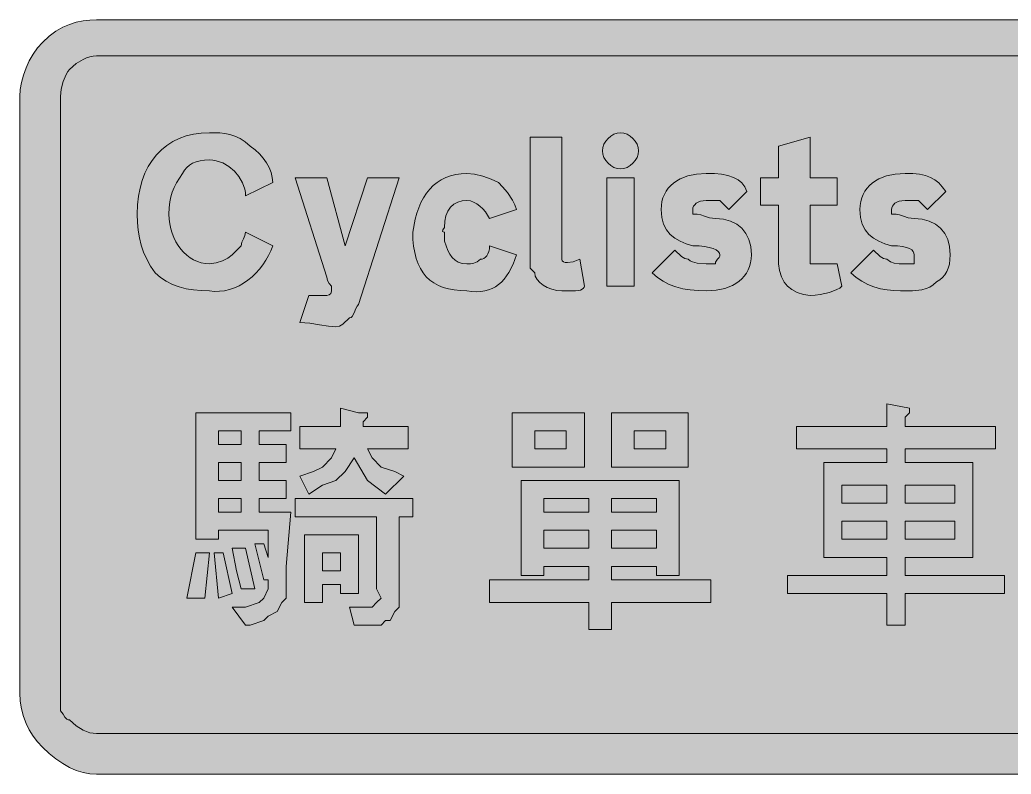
# Model space of a CAD drawing. Header units: metres. Extents: x 11 to 555, y 35 to 236.
# Drawn here: x 11.1 to 274.5, y 35.3 to 235.7 of the extents above; entities that cross this region are included whole.
import ezdxf

# ---------------------------------------------------------------- set-up
doc = ezdxf.new("R2010")
doc.units = ezdxf.units.M
doc.layers.add('FILL_BLACK_000000', color=7, linetype='Continuous', true_color=0x000000)
doc.layers.add('FILL_WHITE_FFFFFF', color=7, linetype='Continuous', true_color=0xffffff)

msp = doc.modelspace()

# ---------------------------------------------------------------- hatches: boundary and pattern name
at = {"layer": 'FILL_BLACK_000000', "true_color": 0x000000}
h = msp.add_hatch(color=7, dxfattribs=at)
h.dxf.hatch_style = 1
h.paths.add_polyline_path([(534.27, 235.68), (536.07, 235.66), (537.87, 235.53), (539.67, 235.17), (541.47, 234.48), (543.95, 233.56), (545.97, 232.53), (546.81, 231.94), (547.55, 231.27), (548.16, 230.53), (548.67, 229.68), (549.52, 229.18), (550.26, 228.57), (551.52, 227.13), (552.55, 225.46), (553.47, 223.68), (554.16, 221.19), (554.52, 219.03), (554.65, 217.1), (554.67, 215.28), (554.67, 56.88), (554.61, 54.69), (554.41, 52.6), (554.04, 50.64), (553.47, 48.78), (552.68, 47.04), (551.63, 45.4), (550.31, 43.89), (548.67, 42.48), (547.21, 40.79), (545.58, 39.33), (543.8, 38.09), (541.92, 37.08), (539.99, 36.29), (538.04, 35.73), (536.12, 35.39), (534.27, 35.28), (31.47, 35.28), (29.67, 35.39), (27.87, 35.73), (26.07, 36.29), (24.27, 37.08), (22.47, 38.09), (20.67, 39.33), (18.87, 40.79), (17.07, 42.48), (15.78, 43.89), (14.61, 45.4), (13.59, 47.04), (12.72, 48.78), (12.02, 50.64), (11.5, 52.6), (11.18, 54.69), (11.07, 56.88), (11.07, 215.28), (11.18, 217.13), (11.5, 219.05), (12.02, 221), (12.72, 222.93), (13.59, 224.81), (14.61, 226.59), (15.78, 228.22), (17.07, 229.68), (18.87, 231.32), (20.67, 232.64), (22.47, 233.69), (24.27, 234.48), (26.07, 235.05), (27.87, 235.42), (29.67, 235.62), (31.47, 235.68), (534.27, 235.68)])
h = msp.add_hatch(color=7, dxfattribs=at)
h.dxf.hatch_style = 1
h.paths.add_polyline_path([(77.76, 174.35), (77.15, 173.05), (76.45, 171.8), (75.65, 170.6), (74.76, 169.46), (73.8, 168.4), (72.77, 167.42), (71.67, 166.53), (70.52, 165.74), (69.32, 165.05), (68.07, 164.48), (66.8, 164.04), (65.49, 163.72), (64.16, 163.56), (62.82, 163.54), (61.47, 163.68), (59.28, 163.74), (57.2, 163.92), (55.23, 164.25), (53.37, 164.73), (51.63, 165.38), (49.99, 166.21), (48.48, 167.24), (47.07, 168.48), (45.83, 170.28), (44.8, 172.1), (43.97, 173.94), (43.32, 175.83), (42.84, 177.77), (42.51, 179.79), (42.33, 181.88), (42.27, 184.08), (42.35, 186.5), (42.6, 188.8), (43.01, 190.98), (43.58, 193.02), (44.31, 194.94), (45.18, 196.72), (46.2, 198.35), (47.37, 199.83), (48.68, 201.16), (50.12, 202.33), (51.7, 203.33), (53.41, 204.16), (55.24, 204.82), (57.2, 205.29), (59.28, 205.58), (61.47, 205.68), (64.17, 205.62), (65.52, 205.49), (66.87, 205.23), (68.22, 204.8), (69.57, 204.16), (70.92, 203.27), (72.27, 202.08), (73.56, 201.13), (74.73, 200.07), (75.75, 198.94), (76.62, 197.73), (77.32, 196.47), (77.84, 195.16), (78.16, 193.83), (78.27, 192.48), (71.07, 188.88), (71.01, 189.78), (70.85, 190.67), (70.25, 192.4), (69.3, 194.03), (68.07, 195.48), (66.62, 196.71), (65, 197.65), (63.26, 198.26), (62.37, 198.42), (61.47, 198.48), (60.18, 198.42), (59, 198.25), (57.93, 197.97), (56.97, 197.58), (56.13, 197.07), (55.4, 196.45), (54.78, 195.72), (54.27, 194.88), (52.7, 192.35), (52.08, 191.15), (51.57, 189.93), (51.18, 188.66), (50.9, 187.29), (50.73, 185.77), (50.67, 184.08), (50.73, 182.75), (50.89, 181.45), (51.15, 180.19), (51.51, 178.98), (51.97, 177.83), (52.51, 176.74), (53.12, 175.72), (53.82, 174.78), (54.59, 173.92), (55.42, 173.16), (56.31, 172.49), (57.25, 171.93), (58.25, 171.48), (59.28, 171.15), (60.36, 170.95), (61.47, 170.88), (63.25, 171.09), (64.92, 171.63), (66.36, 172.4), (67.47, 173.28), (69.87, 175.68), (70.06, 176.58), (70.47, 177.48), (70.88, 178.38), (71.07, 179.28), (78.27, 175.68), (77.76, 174.35)])
h = msp.add_hatch(color=7, dxfattribs=at)
h.dxf.hatch_style = 1
h.paths.add_polyline_path([(175.36, 199.98), (175.06, 199.12), (174.58, 198.31), (173.97, 197.58), (173.24, 196.97), (172.43, 196.49), (171.57, 196.19), (170.67, 196.08), (169.77, 196.19), (168.91, 196.49), (168.1, 196.97), (167.37, 197.58), (166.76, 198.31), (166.28, 199.12), (165.98, 199.98), (165.87, 200.88), (165.98, 201.78), (166.28, 202.64), (166.76, 203.45), (167.37, 204.18), (168.1, 204.79), (168.91, 205.27), (169.77, 205.57), (170.67, 205.68), (171.57, 205.57), (172.43, 205.27), (173.24, 204.79), (173.97, 204.18), (174.58, 203.45), (175.06, 202.64), (175.36, 201.78), (175.47, 200.88), (175.36, 199.98)])
h = msp.add_hatch(color=7, dxfattribs=at)
h.dxf.hatch_style = 1
h.paths.add_polyline_path([(155.07, 173.28), (155.07, 172.08), (155.18, 171.69), (155.48, 171.4), (155.96, 171.24), (156.57, 171.18), (158.11, 171.4), (159.87, 172.08), (161.07, 164.88), (161.03, 164.69), (160.77, 164.28), (160.06, 163.87), (159.46, 163.73), (158.67, 163.68), (155.07, 163.68), (153.73, 163.79), (152.43, 164.09), (151.21, 164.57), (150.12, 165.18), (149.2, 165.91), (148.49, 166.72), (148.03, 167.58), (147.87, 168.48), (146.67, 169.68), (146.67, 170.88), (146.67, 204.48), (155.07, 204.48), (155.07, 173.28)])
h = msp.add_hatch(color=7, dxfattribs=at)
h.dxf.hatch_style = 1
h.paths.add_polyline_path([(228.27, 193.68), (228.27, 186.48), (221.07, 186.48), (221.07, 173.28), (221.07, 170.88), (223.47, 170.88), (225.87, 170.88), (228.27, 170.88), (229.47, 164.88), (228.91, 164.43), (228.16, 164), (226.17, 163.23), (223.73, 162.69), (222.42, 162.53), (221.07, 162.48), (219.29, 162.69), (217.62, 163.23), (216.18, 164), (215.07, 164.88), (214.19, 165.99), (213.42, 167.43), (212.88, 169.1), (212.67, 170.88), (212.67, 186.48), (207.87, 186.48), (207.87, 193.68), (212.67, 193.68), (212.67, 202.08), (221.07, 204.48), (221.07, 193.68), (228.27, 193.68)])
h = msp.add_hatch(color=7, dxfattribs=at)
h.dxf.hatch_style = 1
h.paths.add_polyline_path([(101.07, 160.08), (100.67, 159.58), (100.36, 159.01), (99.87, 157.83), (99.38, 156.87), (99.07, 156.59), (98.67, 156.48), (96.87, 154.83), (95.97, 154.29), (95.07, 154.08), (93.06, 154.27), (90.72, 154.68), (88.15, 155.09), (85.47, 155.28), (87.87, 162.48), (89.07, 162.48), (92.67, 162.48), (93.27, 162.63), (93.68, 162.99), (93.82, 163.28), (93.87, 163.68), (93.87, 164.88), (93.27, 165.63), (92.86, 166.4), (92.67, 167.28), (84.27, 193.68), (92.67, 193.68), (97.47, 175.68), (103.47, 193.68), (111.87, 193.68), (101.07, 160.08)])
h = msp.add_hatch(color=7, dxfattribs=at)
h.dxf.hatch_style = 1
h.paths.add_polyline_path([(131.86, 194.67), (134.07, 194.13), (136.28, 193.36), (138.27, 192.48), (139.36, 191.35), (140.67, 189.78), (141.98, 187.75), (142.57, 186.57), (143.07, 185.28), (135.87, 182.88), (134.76, 184.64), (134.08, 185.45), (133.32, 186.18), (132.51, 186.79), (131.65, 187.27), (130.77, 187.57), (129.87, 187.68), (128.58, 187.57), (127.41, 187.23), (126.39, 186.67), (125.52, 185.88), (124.82, 184.87), (124.3, 183.63), (123.98, 182.17), (123.87, 180.48), (123.42, 179.88), (123.36, 179.47), (123.53, 179.33), (123.87, 179.28), (123.87, 176.88), (124.81, 174.42), (125.35, 173.4), (125.97, 172.53), (126.71, 171.83), (127.58, 171.31), (128.63, 170.99), (129.87, 170.88), (130.77, 170.9), (131.67, 171.03), (132.57, 171.39), (133.47, 172.08), (133.92, 172.14), (134.35, 172.3), (134.76, 172.59), (135.12, 172.98), (135.43, 173.49), (135.66, 174.1), (135.82, 174.84), (135.87, 175.68), (143.07, 173.28), (142.11, 170.75), (141.01, 168.57), (139.74, 166.76), (139.03, 166), (138.27, 165.33), (137.45, 164.76), (136.58, 164.29), (135.64, 163.92), (134.63, 163.66), (133.56, 163.5), (132.41, 163.45), (131.18, 163.51), (129.87, 163.68), (128.13, 163.74), (126.5, 163.91), (124.98, 164.19), (123.57, 164.6), (122.28, 165.12), (121.1, 165.77), (120.03, 166.54), (119.07, 167.43), (118.23, 168.45), (117.5, 169.6), (116.88, 170.88), (116.37, 172.29), (115.98, 173.83), (115.7, 175.51), (115.53, 177.33), (115.47, 179.28), (116.09, 182.71), (116.52, 184.28), (117.05, 185.77), (117.65, 187.15), (118.34, 188.43), (119.11, 189.61), (119.97, 190.68), (120.91, 191.64), (121.94, 192.48), (123.05, 193.2), (124.25, 193.79), (125.52, 194.26), (126.89, 194.6), (128.34, 194.81), (129.87, 194.88), (131.86, 194.67)])
h = msp.add_hatch(color=7, dxfattribs=at)
h.dxf.hatch_style = 1
h.paths.add_polyline_path([(167.07, 164.88), (167.07, 193.68), (174.27, 193.68), (174.27, 164.88), (167.07, 164.88)])
h = msp.add_hatch(color=7, dxfattribs=at)
h.dxf.hatch_style = 1
h.paths.add_polyline_path([(205.41, 172.18), (205.25, 171.14), (204.98, 170.17), (204.61, 169.25), (204.14, 168.39), (203.57, 167.61), (202.91, 166.88), (202.17, 166.23), (201.34, 165.65), (200.43, 165.14), (198.38, 164.34), (196.05, 163.85), (193.47, 163.68), (191.28, 163.74), (189.2, 163.92), (187.23, 164.25), (185.37, 164.73), (183.63, 165.38), (182, 166.21), (180.48, 167.24), (179.07, 168.48), (185.07, 174.48), (186.87, 172.83), (187.77, 172.29), (188.67, 172.08), (189.17, 171.68), (189.76, 171.39), (191.07, 171.03), (193.47, 170.88), (195.87, 170.88), (195.92, 171.28), (196.06, 171.59), (196.47, 172.08), (196.88, 172.57), (197.02, 172.88), (197.07, 173.28), (196.96, 173.73), (196.62, 174.16), (196.06, 174.57), (195.27, 174.93), (194.26, 175.24), (193.02, 175.47), (191.56, 175.63), (189.87, 175.68), (188.13, 176.19), (186.53, 176.84), (185.1, 177.66), (183.87, 178.68), (182.86, 179.92), (182.11, 181.42), (181.63, 183.19), (181.47, 185.28), (181.53, 186.38), (181.69, 187.42), (181.96, 188.39), (182.33, 189.31), (182.8, 190.17), (183.37, 190.95), (184.03, 191.68), (184.77, 192.33), (185.6, 192.91), (186.51, 193.42), (188.56, 194.22), (190.89, 194.71), (193.47, 194.88), (195.61, 194.82), (197.52, 194.64), (199.21, 194.31), (200.67, 193.83), (201.91, 193.18), (202.92, 192.35), (203.71, 191.32), (204.27, 190.08), (199.47, 185.28), (197.07, 187.68), (193.47, 187.68), (192.63, 187.63), (191.9, 187.47), (191.28, 187.24), (190.77, 186.93), (190.38, 186.57), (190.1, 186.16), (189.93, 185.73), (189.87, 185.28), (189.87, 184.08), (191.07, 184.08), (191.99, 183.89), (193.02, 183.48), (194.28, 183.07), (195.87, 182.88), (198.01, 182.71), (199.9, 182.22), (201.54, 181.42), (202.92, 180.33), (204.01, 178.95), (204.81, 177.31), (205.3, 175.42), (205.47, 173.28), (205.41, 172.18)])
h = msp.add_hatch(color=7, dxfattribs=at)
h.dxf.hatch_style = 1
h.paths.add_polyline_path([(258.21, 171.99), (258.05, 170.8), (257.76, 169.74), (257.37, 168.78), (256.86, 167.94), (256.25, 167.2), (255.51, 166.59), (254.67, 166.08), (253.77, 165.29), (252.83, 164.69), (251.84, 164.27), (250.77, 163.98), (248.26, 163.72), (245.07, 163.68), (243.27, 163.74), (241.49, 163.92), (239.73, 164.25), (238.02, 164.73), (236.36, 165.38), (234.78, 166.21), (233.27, 167.24), (231.87, 168.48), (237.87, 174.48), (239.67, 172.83), (240.57, 172.29), (241.47, 172.08), (242.39, 171.39), (243.42, 171.03), (244.68, 170.9), (246.27, 170.88), (248.67, 170.88), (248.67, 173.28), (248.61, 173.73), (248.41, 174.16), (248.04, 174.57), (247.47, 174.93), (246.68, 175.24), (245.63, 175.47), (244.31, 175.63), (242.67, 175.68), (240.93, 176.19), (239.33, 176.84), (237.9, 177.66), (236.67, 178.68), (235.66, 179.92), (234.91, 181.42), (234.43, 183.19), (234.27, 185.28), (234.33, 186.38), (234.49, 187.42), (234.76, 188.39), (235.13, 189.31), (235.6, 190.17), (236.17, 190.95), (236.83, 191.68), (237.57, 192.33), (238.4, 192.91), (239.31, 193.42), (241.36, 194.22), (243.69, 194.71), (246.27, 194.88), (248.36, 194.82), (250.15, 194.64), (251.69, 194.31), (253.02, 193.83), (254.18, 193.18), (255.21, 192.35), (256.16, 191.32), (257.07, 190.08), (252.27, 185.28), (249.87, 187.68), (246.27, 187.68), (245.43, 187.63), (244.7, 187.47), (244.08, 187.24), (243.57, 186.93), (243.18, 186.57), (242.9, 186.16), (242.73, 185.73), (242.67, 185.28), (242.67, 184.08), (243.87, 184.08), (244.79, 183.89), (245.82, 183.48), (247.08, 183.07), (248.67, 182.88), (250.81, 182.71), (252.7, 182.22), (254.34, 181.42), (255.72, 180.33), (256.81, 178.95), (257.61, 177.31), (258.1, 175.42), (258.27, 173.28), (258.21, 171.99)])
h = msp.add_hatch(color=7, dxfattribs=at)
h.dxf.hatch_style = 1
h.paths.add_polyline_path([(101.07, 131.28), (102.27, 131.28), (103.47, 131.28), (103.47, 130.08), (102.27, 128.88), (102.27, 127.68), (114.27, 127.68), (114.27, 121.68), (103.47, 121.68), (104.67, 119.28), (107.07, 116.88), (110.67, 115.68), (113.07, 114.48), (108.27, 109.68), (103.47, 113.28), (99.87, 119.28), (97.47, 115.68), (95.07, 113.28), (91.47, 112.08), (87.87, 109.68), (85.47, 114.48), (89.07, 115.68), (91.47, 116.88), (93.87, 119.28), (95.07, 121.68), (85.47, 121.68), (85.47, 127.68), (96.27, 127.68), (96.27, 132.48), (101.07, 131.28)])
h = msp.add_hatch(color=7, dxfattribs=at)
h.dxf.hatch_style = 1
h.paths.add_polyline_path([(246.27, 130.08), (246.27, 127.68), (270.27, 127.68), (270.27, 121.68), (246.27, 121.68), (246.27, 118.08), (264.27, 118.08), (264.27, 92.88), (246.27, 92.88), (246.27, 88.08), (272.67, 88.08), (272.67, 83.28), (246.27, 83.28), (246.27, 74.88), (241.47, 74.88), (241.47, 83.28), (215.07, 83.28), (215.07, 88.08), (241.47, 88.08), (241.47, 92.88), (224.67, 92.88), (224.67, 118.08), (241.47, 118.08), (241.47, 121.68), (217.47, 121.68), (217.47, 127.68), (241.47, 127.68), (241.47, 133.68), (247.47, 132.48), (247.47, 131.28), (246.27, 130.08)])
h.paths.add_polyline_path([(241.47, 107.28), (241.47, 112.08), (229.47, 112.08), (229.47, 107.28), (241.47, 107.28)], flags=16)
h.paths.add_polyline_path([(229.47, 97.68), (241.47, 97.68), (241.47, 102.48), (229.47, 102.48), (229.47, 97.68)], flags=16)
h.paths.add_polyline_path([(246.27, 112.08), (246.27, 107.28), (259.47, 107.28), (259.47, 112.08), (246.27, 112.08)], flags=16)
h.paths.add_polyline_path([(259.47, 102.48), (246.27, 102.48), (246.27, 97.68), (259.47, 97.68), (259.47, 102.48)], flags=16)
h = msp.add_hatch(color=7, dxfattribs=at)
h.dxf.hatch_style = 1
h.paths.add_polyline_path([(74.67, 122.88), (81.87, 122.88), (81.87, 118.08), (74.67, 118.08), (74.67, 113.28), (81.87, 113.28), (81.87, 108.48), (74.67, 108.48), (74.67, 104.88), (83.07, 104.88), (81.87, 90.48), (81.87, 88.08), (81.87, 84.48), (81.87, 82.08), (80.67, 80.88), (79.47, 78.48), (77.07, 77.28), (75.87, 76.08), (72.27, 74.88), (71.07, 74.88), (67.47, 79.68), (71.07, 79.68), (74.67, 80.88), (75.87, 82.08), (77.07, 84.48), (77.07, 86.88), (75.87, 86.88), (73.47, 96.48), (75.87, 96.48), (77.07, 92.88), (77.07, 100.08), (63.87, 100.08), (63.87, 97.68), (57.87, 97.68), (57.87, 131.28), (83.07, 131.28), (83.07, 126.48), (74.67, 126.48), (74.67, 122.88)])
h.paths.add_polyline_path([(63.87, 122.88), (69.87, 122.88), (69.87, 126.48), (63.87, 126.48), (63.87, 122.88)], flags=16)
h.paths.add_polyline_path([(63.87, 108.48), (63.87, 104.88), (69.87, 104.88), (69.87, 108.48), (63.87, 108.48)], flags=16)
h.paths.add_polyline_path([(69.87, 118.08), (63.87, 118.08), (63.87, 113.28), (69.87, 113.28), (69.87, 118.08)], flags=16)
h = msp.add_hatch(color=7, dxfattribs=at)
h.dxf.hatch_style = 1
h.paths.add_polyline_path([(161.07, 116.88), (141.87, 116.88), (141.87, 131.28), (161.07, 131.28), (161.07, 116.88)])
h.paths.add_polyline_path([(156.27, 126.48), (147.87, 126.48), (147.87, 121.68), (156.27, 121.68), (156.27, 126.48)], flags=16)
h = msp.add_hatch(color=7, dxfattribs=at)
h.dxf.hatch_style = 1
h.paths.add_polyline_path([(188.67, 116.88), (168.27, 116.88), (168.27, 131.28), (188.67, 131.28), (188.67, 116.88)])
h.paths.add_polyline_path([(182.67, 126.48), (174.27, 126.48), (174.27, 121.68), (182.67, 121.68), (182.67, 126.48)], flags=16)
h = msp.add_hatch(color=7, dxfattribs=at)
h.dxf.hatch_style = 1
h.paths.add_polyline_path([(180.27, 90.48), (168.27, 90.48), (168.27, 86.88), (194.67, 86.88), (194.67, 80.88), (168.27, 80.88), (168.27, 73.68), (162.27, 73.68), (162.27, 80.88), (135.87, 80.88), (135.87, 86.88), (162.27, 86.88), (162.27, 90.48), (150.27, 90.48), (150.27, 88.08), (144.27, 88.08), (144.27, 113.28), (186.27, 113.28), (186.27, 88.08), (180.27, 88.08), (180.27, 90.48)])
h.paths.add_polyline_path([(180.27, 104.88), (180.27, 108.48), (168.27, 108.48), (168.27, 104.88), (180.27, 104.88)], flags=16)
h.paths.add_polyline_path([(168.27, 95.28), (180.27, 95.28), (180.27, 100.08), (168.27, 100.08), (168.27, 95.28)], flags=16)
h.paths.add_polyline_path([(150.27, 108.48), (150.27, 104.88), (162.27, 104.88), (162.27, 108.48), (150.27, 108.48)], flags=16)
h.paths.add_polyline_path([(162.27, 100.08), (150.27, 100.08), (150.27, 95.28), (162.27, 95.28), (162.27, 100.08)], flags=16)
h = msp.add_hatch(color=7, dxfattribs=at)
h.dxf.hatch_style = 1
h.paths.add_polyline_path([(115.47, 108.48), (115.47, 103.68), (111.87, 103.68), (111.87, 84.48), (111.87, 82.08), (111.87, 79.68), (110.67, 78.48), (109.47, 76.08), (108.27, 76.08), (107.07, 74.88), (104.67, 74.88), (102.27, 74.88), (99.87, 74.88), (98.67, 79.68), (102.27, 79.68), (104.67, 79.68), (105.87, 80.88), (107.07, 82.08), (105.87, 84.48), (105.87, 103.68), (84.27, 103.68), (84.27, 108.48), (115.47, 108.48)])
h = msp.add_hatch(color=7, dxfattribs=at)
h.dxf.hatch_style = 1
h.paths.add_polyline_path([(101.07, 83.28), (96.27, 83.28), (96.27, 85.68), (91.47, 85.68), (91.47, 80.88), (86.67, 80.88), (86.67, 98.88), (101.07, 98.88), (101.07, 83.28)])
h.paths.add_polyline_path([(96.27, 94.08), (91.47, 94.08), (91.47, 89.28), (96.27, 89.28), (96.27, 94.08)], flags=16)
h = msp.add_hatch(color=7, dxfattribs=at)
h.dxf.hatch_style = 1
h.paths.add_polyline_path([(73.47, 84.48), (69.87, 84.48), (68.67, 89.28), (67.47, 95.28), (71.07, 95.28), (73.47, 84.48)])
h = msp.add_hatch(color=7, dxfattribs=at)
h.dxf.hatch_style = 1
h.paths.add_polyline_path([(60.27, 82.08), (55.47, 82.08), (57.87, 94.08), (61.47, 94.08), (60.27, 82.08)])
h = msp.add_hatch(color=7, dxfattribs=at)
h.dxf.hatch_style = 1
h.paths.add_polyline_path([(67.47, 83.28), (63.87, 82.08), (62.67, 94.08), (65.07, 94.08), (67.47, 83.28)])
at = {"layer": 'FILL_WHITE_FFFFFF', "true_color": 0xffffff}
h = msp.add_hatch(color=7, dxfattribs=at)
h.dxf.hatch_style = 1
h.paths.add_polyline_path([(534.27, 226.08), (535.17, 226.06), (536.07, 225.93), (536.97, 225.57), (537.87, 224.88), (538.77, 224.67), (539.67, 224.13), (541.47, 222.48), (543.12, 220.68), (543.66, 219.78), (543.87, 218.88), (544.06, 217.98), (544.47, 217.08), (544.88, 216.18), (545.07, 215.28), (545.07, 56.88), (545.01, 55.93), (544.85, 54.91), (544.56, 53.86), (544.17, 52.83), (543.66, 51.85), (543.05, 50.97), (542.31, 50.24), (541.47, 49.68), (539.67, 48.03), (538.77, 47.49), (537.87, 47.28), (536.97, 46.59), (536.07, 46.23), (535.17, 46.1), (534.27, 46.08), (31.47, 46.08), (30.57, 46.14), (29.67, 46.3), (28.77, 46.59), (27.87, 46.98), (26.07, 48.1), (24.27, 49.68), (23.87, 49.73), (23.56, 49.89), (23.07, 50.43), (22.58, 51.2), (21.87, 52.08), (21.87, 56.88), (21.87, 215.28), (22.08, 217.25), (22.62, 219.33), (23.39, 221.19), (23.82, 221.92), (24.27, 222.48), (26.07, 224.05), (27.87, 225.18), (28.77, 225.57), (29.67, 225.85), (30.57, 226.02), (31.47, 226.08), (534.27, 226.08)])

# ---------------------------------------------------------------- linework, layer by layer
at = {"layer": 'FILL_BLACK_000000', "lineweight": 0, "true_color": 0x000000}
msp.add_lwpolyline([(534.27, 35.28), (31.47, 35.28), (29.67, 35.39), (27.87, 35.73), (26.07, 36.29), (24.27, 37.08), (22.47, 38.09), (20.67, 39.33), (18.87, 40.79), (17.07, 42.48), (15.78, 43.89), (14.61, 45.4), (13.59, 47.04), (12.72, 48.78), (12.02, 50.64), (11.5, 52.6), (11.18, 54.69), (11.07, 56.88), (11.07, 215.28), (11.18, 217.13), (11.5, 219.05), (12.02, 221), (12.72, 222.93), (13.59, 224.81), (14.61, 226.59), (15.78, 228.22), (17.07, 229.68), (18.87, 231.32), (20.67, 232.64), (22.47, 233.69), (24.27, 234.48), (26.07, 235.05), (27.87, 235.42), (29.67, 235.62), (31.47, 235.68), (534.27, 235.68)], dxfattribs=at)
for points in [[(77.76, 174.35), (77.15, 173.05), (76.45, 171.8), (75.65, 170.6), (74.76, 169.46), (73.8, 168.4), (72.77, 167.42), (71.67, 166.53), (70.52, 165.74), (69.32, 165.05), (68.07, 164.48), (66.8, 164.04), (65.49, 163.72), (64.16, 163.56), (62.82, 163.54), (61.47, 163.68), (59.28, 163.74), (57.2, 163.92), (55.23, 164.25), (53.37, 164.73), (51.63, 165.38), (49.99, 166.21), (48.48, 167.24), (47.07, 168.48), (45.83, 170.28), (44.8, 172.1), (43.97, 173.94), (43.32, 175.83), (42.84, 177.77), (42.51, 179.79), (42.33, 181.88), (42.27, 184.08), (42.35, 186.5), (42.6, 188.8), (43.01, 190.98), (43.58, 193.02), (44.31, 194.94), (45.18, 196.72), (46.2, 198.35), (47.37, 199.83), (48.68, 201.16), (50.12, 202.33), (51.7, 203.33), (53.41, 204.16), (55.24, 204.82), (57.2, 205.29), (59.28, 205.58), (61.47, 205.68), (64.17, 205.62), (65.52, 205.49), (66.87, 205.23), (68.22, 204.8), (69.57, 204.16), (70.92, 203.27), (72.27, 202.08), (73.56, 201.13), (74.73, 200.07), (75.75, 198.94), (76.62, 197.73), (77.32, 196.47), (77.84, 195.16), (78.16, 193.83), (78.27, 192.48), (71.07, 188.88), (71.01, 189.78), (70.85, 190.67), (70.25, 192.4), (69.3, 194.03), (68.07, 195.48), (66.62, 196.71), (65, 197.65), (63.26, 198.26), (62.37, 198.42), (61.47, 198.48), (60.18, 198.42), (59, 198.25), (57.93, 197.97), (56.97, 197.58), (56.13, 197.07), (55.4, 196.45), (54.78, 195.72), (54.27, 194.88), (52.7, 192.35), (52.08, 191.15), (51.57, 189.93), (51.18, 188.66), (50.9, 187.29), (50.73, 185.77), (50.67, 184.08), (50.73, 182.75), (50.89, 181.45), (51.15, 180.19), (51.51, 178.98), (51.97, 177.83), (52.51, 176.74), (53.12, 175.72), (53.82, 174.78), (54.59, 173.92), (55.42, 173.16), (56.31, 172.49), (57.25, 171.93), (58.25, 171.48), (59.28, 171.15), (60.36, 170.95), (61.47, 170.88), (63.25, 171.09), (64.92, 171.63), (66.36, 172.4), (67.47, 173.28), (69.87, 175.68), (70.06, 176.58), (70.47, 177.48), (70.88, 178.38), (71.07, 179.28), (78.27, 175.68)], [(175.36, 199.98), (175.06, 199.12), (174.58, 198.31), (173.97, 197.58), (173.24, 196.97), (172.43, 196.49), (171.57, 196.19), (170.67, 196.08), (169.77, 196.19), (168.91, 196.49), (168.1, 196.97), (167.37, 197.58), (166.76, 198.31), (166.28, 199.12), (165.98, 199.98), (165.87, 200.88), (165.98, 201.78), (166.28, 202.64), (166.76, 203.45), (167.37, 204.18), (168.1, 204.79), (168.91, 205.27), (169.77, 205.57), (170.67, 205.68), (171.57, 205.57), (172.43, 205.27), (173.24, 204.79), (173.97, 204.18), (174.58, 203.45), (175.06, 202.64), (175.36, 201.78), (175.47, 200.88)], [(155.07, 173.28), (155.07, 172.08), (155.18, 171.69), (155.48, 171.4), (155.96, 171.24), (156.57, 171.18), (158.11, 171.4), (159.87, 172.08), (161.07, 164.88), (161.03, 164.69), (160.77, 164.28), (160.06, 163.87), (159.46, 163.73), (158.67, 163.68), (155.07, 163.68), (153.73, 163.79), (152.43, 164.09), (151.21, 164.57), (150.12, 165.18), (149.2, 165.91), (148.49, 166.72), (148.03, 167.58), (147.87, 168.48), (146.67, 169.68), (146.67, 170.88), (146.67, 204.48), (155.07, 204.48)], [(228.27, 193.68), (228.27, 186.48), (221.07, 186.48), (221.07, 173.28), (221.07, 170.88), (223.47, 170.88), (225.87, 170.88), (228.27, 170.88), (229.47, 164.88), (228.91, 164.43), (228.16, 164), (226.17, 163.23), (223.73, 162.69), (222.42, 162.53), (221.07, 162.48), (219.29, 162.69), (217.62, 163.23), (216.18, 164), (215.07, 164.88), (214.19, 165.99), (213.42, 167.43), (212.88, 169.1), (212.67, 170.88), (212.67, 186.48), (207.87, 186.48), (207.87, 193.68), (212.67, 193.68), (212.67, 202.08), (221.07, 204.48), (221.07, 193.68)], [(101.07, 160.08), (100.67, 159.58), (100.36, 159.01), (99.87, 157.83), (99.38, 156.87), (99.07, 156.59), (98.67, 156.48), (96.87, 154.83), (95.97, 154.29), (95.07, 154.08), (93.06, 154.27), (90.72, 154.68), (88.15, 155.09), (85.47, 155.28), (87.87, 162.48), (89.07, 162.48), (92.67, 162.48), (93.27, 162.63), (93.68, 162.99), (93.82, 163.28), (93.87, 163.68), (93.87, 164.88), (93.27, 165.63), (92.86, 166.4), (92.67, 167.28), (84.27, 193.68), (92.67, 193.68), (97.47, 175.68), (103.47, 193.68), (111.87, 193.68)], [(131.86, 194.67), (134.07, 194.13), (136.28, 193.36), (138.27, 192.48), (139.36, 191.35), (140.67, 189.78), (141.98, 187.75), (142.57, 186.57), (143.07, 185.28), (135.87, 182.88), (134.76, 184.64), (134.08, 185.45), (133.32, 186.18), (132.51, 186.79), (131.65, 187.27), (130.77, 187.57), (129.87, 187.68), (128.58, 187.57), (127.41, 187.23), (126.39, 186.67), (125.52, 185.88), (124.82, 184.87), (124.3, 183.63), (123.98, 182.17), (123.87, 180.48), (123.42, 179.88), (123.36, 179.47), (123.53, 179.33), (123.87, 179.28), (123.87, 176.88), (124.81, 174.42), (125.35, 173.4), (125.97, 172.53), (126.71, 171.83), (127.58, 171.31), (128.63, 170.99), (129.87, 170.88), (130.77, 170.9), (131.67, 171.03), (132.57, 171.39), (133.47, 172.08), (133.92, 172.14), (134.35, 172.3), (134.76, 172.59), (135.12, 172.98), (135.43, 173.49), (135.66, 174.1), (135.82, 174.84), (135.87, 175.68), (143.07, 173.28), (142.11, 170.75), (141.01, 168.57), (139.74, 166.76), (139.03, 166), (138.27, 165.33), (137.45, 164.76), (136.58, 164.29), (135.64, 163.92), (134.63, 163.66), (133.56, 163.5), (132.41, 163.45), (131.18, 163.51), (129.87, 163.68), (128.13, 163.74), (126.5, 163.91), (124.98, 164.19), (123.57, 164.6), (122.28, 165.12), (121.1, 165.77), (120.03, 166.54), (119.07, 167.43), (118.23, 168.45), (117.5, 169.6), (116.88, 170.88), (116.37, 172.29), (115.98, 173.83), (115.7, 175.51), (115.53, 177.33), (115.47, 179.28), (116.09, 182.71), (116.52, 184.28), (117.05, 185.77), (117.65, 187.15), (118.34, 188.43), (119.11, 189.61), (119.97, 190.68), (120.91, 191.64), (121.94, 192.48), (123.05, 193.2), (124.25, 193.79), (125.52, 194.26), (126.89, 194.6), (128.34, 194.81), (129.87, 194.88)], [(167.07, 164.88), (167.07, 193.68), (174.27, 193.68), (174.27, 164.88)], [(205.41, 172.18), (205.25, 171.14), (204.98, 170.17), (204.61, 169.25), (204.14, 168.39), (203.57, 167.61), (202.91, 166.88), (202.17, 166.23), (201.34, 165.65), (200.43, 165.14), (198.38, 164.34), (196.05, 163.85), (193.47, 163.68), (191.28, 163.74), (189.2, 163.92), (187.23, 164.25), (185.37, 164.73), (183.63, 165.38), (182, 166.21), (180.48, 167.24), (179.07, 168.48), (185.07, 174.48), (186.87, 172.83), (187.77, 172.29), (188.67, 172.08), (189.17, 171.68), (189.76, 171.39), (191.07, 171.03), (193.47, 170.88), (195.87, 170.88), (195.92, 171.28), (196.06, 171.59), (196.47, 172.08), (196.88, 172.57), (197.02, 172.88), (197.07, 173.28), (196.96, 173.73), (196.62, 174.16), (196.06, 174.57), (195.27, 174.93), (194.26, 175.24), (193.02, 175.47), (191.56, 175.63), (189.87, 175.68), (188.13, 176.19), (186.53, 176.84), (185.1, 177.66), (183.87, 178.68), (182.86, 179.92), (182.11, 181.42), (181.63, 183.19), (181.47, 185.28), (181.53, 186.38), (181.69, 187.42), (181.96, 188.39), (182.33, 189.31), (182.8, 190.17), (183.37, 190.95), (184.03, 191.68), (184.77, 192.33), (185.6, 192.91), (186.51, 193.42), (188.56, 194.22), (190.89, 194.71), (193.47, 194.88), (195.61, 194.82), (197.52, 194.64), (199.21, 194.31), (200.67, 193.83), (201.91, 193.18), (202.92, 192.35), (203.71, 191.32), (204.27, 190.08), (199.47, 185.28), (197.07, 187.68), (193.47, 187.68), (192.63, 187.63), (191.9, 187.47), (191.28, 187.24), (190.77, 186.93), (190.38, 186.57), (190.1, 186.16), (189.93, 185.73), (189.87, 185.28), (189.87, 184.08), (191.07, 184.08), (191.99, 183.89), (193.02, 183.48), (194.28, 183.07), (195.87, 182.88), (198.01, 182.71), (199.9, 182.22), (201.54, 181.42), (202.92, 180.33), (204.01, 178.95), (204.81, 177.31), (205.3, 175.42), (205.47, 173.28)], [(258.21, 171.99), (258.05, 170.8), (257.76, 169.74), (257.37, 168.78), (256.86, 167.94), (256.25, 167.2), (255.51, 166.59), (254.67, 166.08), (253.77, 165.29), (252.83, 164.69), (251.84, 164.27), (250.77, 163.98), (248.26, 163.72), (245.07, 163.68), (243.27, 163.74), (241.49, 163.92), (239.73, 164.25), (238.02, 164.73), (236.36, 165.38), (234.78, 166.21), (233.27, 167.24), (231.87, 168.48), (237.87, 174.48), (239.67, 172.83), (240.57, 172.29), (241.47, 172.08), (242.39, 171.39), (243.42, 171.03), (244.68, 170.9), (246.27, 170.88), (248.67, 170.88), (248.67, 173.28), (248.61, 173.73), (248.41, 174.16), (248.04, 174.57), (247.47, 174.93), (246.68, 175.24), (245.63, 175.47), (244.31, 175.63), (242.67, 175.68), (240.93, 176.19), (239.33, 176.84), (237.9, 177.66), (236.67, 178.68), (235.66, 179.92), (234.91, 181.42), (234.43, 183.19), (234.27, 185.28), (234.33, 186.38), (234.49, 187.42), (234.76, 188.39), (235.13, 189.31), (235.6, 190.17), (236.17, 190.95), (236.83, 191.68), (237.57, 192.33), (238.4, 192.91), (239.31, 193.42), (241.36, 194.22), (243.69, 194.71), (246.27, 194.88), (248.36, 194.82), (250.15, 194.64), (251.69, 194.31), (253.02, 193.83), (254.18, 193.18), (255.21, 192.35), (256.16, 191.32), (257.07, 190.08), (252.27, 185.28), (249.87, 187.68), (246.27, 187.68), (245.43, 187.63), (244.7, 187.47), (244.08, 187.24), (243.57, 186.93), (243.18, 186.57), (242.9, 186.16), (242.73, 185.73), (242.67, 185.28), (242.67, 184.08), (243.87, 184.08), (244.79, 183.89), (245.82, 183.48), (247.08, 183.07), (248.67, 182.88), (250.81, 182.71), (252.7, 182.22), (254.34, 181.42), (255.72, 180.33), (256.81, 178.95), (257.61, 177.31), (258.1, 175.42), (258.27, 173.28)], [(101.07, 131.28), (102.27, 131.28), (103.47, 131.28), (103.47, 130.08), (102.27, 128.88), (102.27, 127.68), (114.27, 127.68), (114.27, 121.68), (103.47, 121.68), (104.67, 119.28), (107.07, 116.88), (110.67, 115.68), (113.07, 114.48), (108.27, 109.68), (103.47, 113.28), (99.87, 119.28), (97.47, 115.68), (95.07, 113.28), (91.47, 112.08), (87.87, 109.68), (85.47, 114.48), (89.07, 115.68), (91.47, 116.88), (93.87, 119.28), (95.07, 121.68), (85.47, 121.68), (85.47, 127.68), (96.27, 127.68), (96.27, 132.48)], [(246.27, 130.08), (246.27, 127.68), (270.27, 127.68), (270.27, 121.68), (246.27, 121.68), (246.27, 118.08), (264.27, 118.08), (264.27, 92.88), (246.27, 92.88), (246.27, 88.08), (272.67, 88.08), (272.67, 83.28), (246.27, 83.28), (246.27, 74.88), (241.47, 74.88), (241.47, 83.28), (215.07, 83.28), (215.07, 88.08), (241.47, 88.08), (241.47, 92.88), (224.67, 92.88), (224.67, 118.08), (241.47, 118.08), (241.47, 121.68), (217.47, 121.68), (217.47, 127.68), (241.47, 127.68), (241.47, 133.68), (247.47, 132.48), (247.47, 131.28)], [(74.67, 122.88), (81.87, 122.88), (81.87, 118.08), (74.67, 118.08), (74.67, 113.28), (81.87, 113.28), (81.87, 108.48), (74.67, 108.48), (74.67, 104.88), (83.07, 104.88), (81.87, 90.48), (81.87, 88.08), (81.87, 84.48), (81.87, 82.08), (80.67, 80.88), (79.47, 78.48), (77.07, 77.28), (75.87, 76.08), (72.27, 74.88), (71.07, 74.88), (67.47, 79.68), (71.07, 79.68), (74.67, 80.88), (75.87, 82.08), (77.07, 84.48), (77.07, 86.88), (75.87, 86.88), (73.47, 96.48), (75.87, 96.48), (77.07, 92.88), (77.07, 100.08), (63.87, 100.08), (63.87, 97.68), (57.87, 97.68), (57.87, 131.28), (83.07, 131.28), (83.07, 126.48), (74.67, 126.48)], [(161.07, 116.88), (141.87, 116.88), (141.87, 131.28), (161.07, 131.28)], [(188.67, 116.88), (168.27, 116.88), (168.27, 131.28), (188.67, 131.28)], [(63.87, 122.88), (69.87, 122.88), (69.87, 126.48), (63.87, 126.48)], [(156.27, 126.48), (147.87, 126.48), (147.87, 121.68), (156.27, 121.68)], [(182.67, 126.48), (174.27, 126.48), (174.27, 121.68), (182.67, 121.68)], [(69.87, 118.08), (63.87, 118.08), (63.87, 113.28), (69.87, 113.28)], [(180.27, 90.48), (168.27, 90.48), (168.27, 86.88), (194.67, 86.88), (194.67, 80.88), (168.27, 80.88), (168.27, 73.68), (162.27, 73.68), (162.27, 80.88), (135.87, 80.88), (135.87, 86.88), (162.27, 86.88), (162.27, 90.48), (150.27, 90.48), (150.27, 88.08), (144.27, 88.08), (144.27, 113.28), (186.27, 113.28), (186.27, 88.08), (180.27, 88.08)], [(241.47, 107.28), (241.47, 112.08), (229.47, 112.08), (229.47, 107.28)], [(246.27, 112.08), (246.27, 107.28), (259.47, 107.28), (259.47, 112.08)], [(63.87, 108.48), (63.87, 104.88), (69.87, 104.88), (69.87, 108.48)], [(115.47, 108.48), (115.47, 103.68), (111.87, 103.68), (111.87, 84.48), (111.87, 82.08), (111.87, 79.68), (110.67, 78.48), (109.47, 76.08), (108.27, 76.08), (107.07, 74.88), (104.67, 74.88), (102.27, 74.88), (99.87, 74.88), (98.67, 79.68), (102.27, 79.68), (104.67, 79.68), (105.87, 80.88), (107.07, 82.08), (105.87, 84.48), (105.87, 103.68), (84.27, 103.68), (84.27, 108.48)], [(150.27, 108.48), (150.27, 104.88), (162.27, 104.88), (162.27, 108.48)], [(180.27, 104.88), (180.27, 108.48), (168.27, 108.48), (168.27, 104.88)], [(229.47, 97.68), (241.47, 97.68), (241.47, 102.48), (229.47, 102.48)], [(259.47, 102.48), (246.27, 102.48), (246.27, 97.68), (259.47, 97.68)], [(101.07, 83.28), (96.27, 83.28), (96.27, 85.68), (91.47, 85.68), (91.47, 80.88), (86.67, 80.88), (86.67, 98.88), (101.07, 98.88)], [(162.27, 100.08), (150.27, 100.08), (150.27, 95.28), (162.27, 95.28)], [(168.27, 95.28), (180.27, 95.28), (180.27, 100.08), (168.27, 100.08)], [(73.47, 84.48), (69.87, 84.48), (68.67, 89.28), (67.47, 95.28), (71.07, 95.28)], [(60.27, 82.08), (55.47, 82.08), (57.87, 94.08), (61.47, 94.08)], [(67.47, 83.28), (63.87, 82.08), (62.67, 94.08), (65.07, 94.08)], [(96.27, 94.08), (91.47, 94.08), (91.47, 89.28), (96.27, 89.28)]]:
    msp.add_lwpolyline(points, close=True, dxfattribs=at)
at = {"layer": 'FILL_WHITE_FFFFFF', "lineweight": 0, "true_color": 0x000000}
msp.add_lwpolyline([(534.27, 46.08), (31.47, 46.08), (30.57, 46.14), (29.67, 46.3), (28.77, 46.59), (27.87, 46.98), (26.07, 48.1), (24.27, 49.68), (23.87, 49.73), (23.56, 49.89), (23.07, 50.43), (22.58, 51.2), (21.87, 52.08), (21.87, 56.88), (21.87, 215.28), (22.08, 217.25), (22.62, 219.33), (23.39, 221.19), (23.82, 221.92), (24.27, 222.48), (26.07, 224.05), (27.87, 225.18), (28.77, 225.57), (29.67, 225.85), (30.57, 226.02), (31.47, 226.08), (534.27, 226.08)], dxfattribs=at)

doc.saveas('drawing.dxf')
